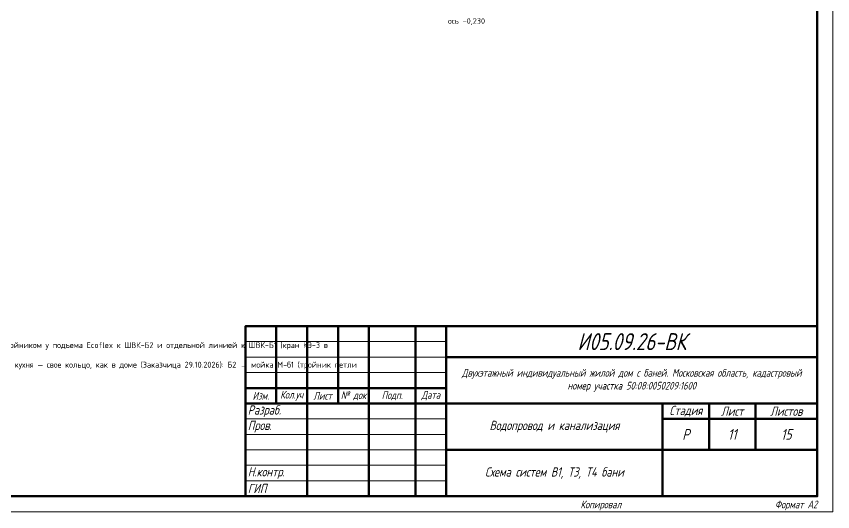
# Paper-space layout 'Лист' of a CAD drawing. Header units: millimetres. Extents: x 0 to 594, y 0 to 420.
# Drawn here: x 329.9 to 594, y 0 to 160.3 of the extents above; entities that cross this region are included whole.
import ezdxf
from ezdxf.enums import TextEntityAlignment as Align

# ---------------------------------------------------------------- set-up
doc = ezdxf.new("R2010")
doc.units = ezdxf.units.MM
for name, color, linetype, lineweight in [('ВК_марки', 7, 'Continuous', 18), ('Рамка', 7, 'Continuous', 50), ('Таблицы', 7, 'Continuous', 18), ('Текст', 7, 'Continuous', 18), ('Тонкие', 8, 'Continuous', 13)]:
    doc.layers.add(name, color=color, linetype=linetype, lineweight=lineweight)
doc.styles.add('GOST', font='isocpeur.ttf', dxfattribs={"width": 0.9})
doc.styles.add('GOST_I', font='isocpeur.ttf', dxfattribs={"width": 0.8})

psp = doc.layouts.new('Лист')

# ---------------------------------------------------------------- linework, layer by layer
at = {"layer": 'Рамка', "lineweight": 50}
for points in [[(20, 5), (589, 5), (589, 415), (20, 415)], [(404, 5), (589, 5), (589, 60), (404, 60)]]:
    psp.add_lwpolyline(points, close=True, dxfattribs=at)
at = {"layer": 'Таблицы', "lineweight": 50}
for p, q in [((414, 35), (414, 60)), ((424, 5), (424, 60)), ((434, 35), (434, 60)), ((444, 5), (444, 60)), ((459, 5), (459, 60)), ((469, 5), (469, 60)), ((469, 50), (589, 50)), ((404, 40), (469, 40)), ((404, 35), (589, 35)), ((539, 5), (539, 35)), ((554, 20), (554, 35)), ((569, 20), (569, 35)), ((539, 30), (589, 30)), ((469, 20), (589, 20))]:
    psp.add_line(p, q, dxfattribs=at)
at = {"layer": 'Таблицы', "lineweight": 18}
for p, q in [((404, 55), (469, 55)), ((404, 50), (469, 50)), ((404, 45), (469, 45)), ((404, 30), (469, 30)), ((404, 25), (469, 25)), ((404, 20), (469, 20)), ((404, 15), (469, 15)), ((404, 10), (469, 10))]:
    psp.add_line(p, q, dxfattribs=at)
at = {"layer": 'Тонкие'}
psp.add_lwpolyline([(0, 0), (594, 0), (594, 420), (0, 420)], close=True, dxfattribs=at)

# ---------------------------------------------------------------- texts
at = {"layer": 'Текст'}
for s, insert, char_height, width, attachment_point, style in [('1. Схема — проекция 3D-модели (фронтальная изометрия). Отметки — оси труб от ±0,000 бани.\\P2. Холодная вода — от КХ-3 дома (25×3,5) по санитарной трубе Ecoflex Quattro 32×4,4 (L ≈ 17 м, ОВ лист 14), в бане — 25×3,5; переходы 25/32 — на концах санитарной трубы. Коллекторы подключены независимо (Заказчица 27.10.2026): В1 — тройником у подъема Ecoflex к ШВК-Б2 и отдельной линией к ШВК-Б1 (кран КЭ-3 в ШВК-Б1), Т3 — тройником у Б2 к каждому.\\P3. Кольца ГВС (П4) — от каждого коллектора: Б2 → ШВК-Б2 (с/у б3) → Т4 → Пс-б1.1 → Пс-б1.2 → Пс-б2 → Н9 → клапан обратный → Б2; Б2 → ШВК-Б1 (ниша в стене помывочной б7) → смеситель душа Д-б1 (тройник петли) → Т4 → Н9 → Б2; кухня — свое кольцо, как в доме (Заказчица 29.10.2026): Б2 → мойка М-б1 (тройник петли с краном под мойкой) → Т4 → Н9 → Б2. Балансировочные и обратные клапаны — на Т4 в шкафу ШВК-Б2 и в шкафу мойки М-б1 (Т4 кухни и Т4 кольца ШВК-Б1 — каждый со своими, тройник после них).\\P4. Группа безопасности 6 бар и мембранный бак РБ-Б2 12 л — на подводе В1 к Б2; сброс ГБ — в воронку К1-ГБ-Б2. ПК-3 — кран незамерзающий, шток 350 мм через стену (лист 14, узел 8).', (28, 58), 1.9, 370, 1, 'GOST'), ('{\\W0.8;\\Q15;Двухэтажный индивидуальный жилой дом с баней. Московская область, кадастровый номер участка 50:08:0050209:1600}', (529, 42.5), 2.5, 116, 5, 'GOST_I'), ('{\\W0.8;\\Q15;Водопровод и канализация}', (504, 27.5), 3, 66, 5, 'GOST_I'), ('{\\W0.8;\\Q15;Схема систем В1, Т3, Т4 бани}', (504, 12.5), 3, 66, 5, 'GOST_I')]:
    psp.add_mtext(s, dxfattribs=dict(at, insert=insert, char_height=char_height, width=width, attachment_point=attachment_point, style=style))
at = {"layer": 'Текст', "style": 'GOST_I'}
for s, insert, char_height, attachment_point in [('{\\W0.8;\\Q15;И05.09.26-ВК}', (529, 55), 5.5, 5), ('{\\W0.8;\\Q15;Изм.}', (409, 37.5), 2.5, 5), ('{\\W0.8;\\Q15;Кол.уч}', (419, 37.5), 2.5, 5), ('{\\W0.8;\\Q15;Лист}', (429, 37.5), 2.5, 5), ('{\\W0.8;\\Q15;№ док}', (439, 37.5), 2.5, 5), ('{\\W0.8;\\Q15;Подп.}', (451.5, 37.5), 2.5, 5), ('{\\W0.8;\\Q15;Дата}', (464, 37.5), 2.5, 5), ('{\\W0.8;\\Q15;Разраб.}', (404.8, 32.5), 3, 4), ('{\\W0.8;\\Q15;}', (424.8, 32.5), 3, 4), ('{\\W0.8;\\Q15;}', (459.6, 32.5), 3, 4), ('{\\W0.8;\\Q15;Стадия}', (546.5, 32.5), 3, 5), ('{\\W0.8;\\Q15;Лист}', (561.5, 32.5), 3, 5), ('{\\W0.8;\\Q15;Листов}', (579, 32.5), 3, 5), ('{\\W0.8;\\Q15;Пров.}', (404.8, 27.5), 3, 4), ('{\\W0.8;\\Q15;}', (424.8, 27.5), 3, 4), ('{\\W0.8;\\Q15;}', (459.6, 27.5), 3, 4), ('{\\W0.8;\\Q15;Р}', (546.5, 25), 3.5, 5), ('{\\W0.8;\\Q15;11}', (561.5, 25), 3.5, 5), ('{\\W0.8;\\Q15;15}', (579, 25), 3.5, 5), ('{\\W0.8;\\Q15;Н.контр.}', (404.8, 12.5), 3, 4), ('{\\W0.8;\\Q15;}', (424.8, 12.5), 3, 4), ('{\\W0.8;\\Q15;}', (459.6, 12.5), 3, 4), ('{\\W0.8;\\Q15;ГИП}', (404.8, 7.5), 3, 4), ('{\\W0.8;\\Q15;}', (424.8, 7.5), 3, 4), ('{\\W0.8;\\Q15;}', (459.6, 7.5), 3, 4), ('{\\W0.8;\\Q15;Копировал}', (519, 2), 2.5, 5), ('{\\W0.8;\\Q15;Формат А2}', (589, 2), 2.5, 6)]:
    psp.add_mtext(s, dxfattribs=dict(at, insert=insert, char_height=char_height, attachment_point=attachment_point))

# ---------------------------------------------------------------- next in the draw order: wipeouts: each hides what was drawn before it
psp.add_wipeout([(468.75, 157.5), (503.83, 157.5), (503.83, 160.15), (468.75, 160.15)])

# ---------------------------------------------------------------- next in the draw order: texts
at = {"layer": 'ВК_марки', "style": 'GOST'}
psp.add_text('ось -0,230', height=1.8, dxfattribs=at).set_placement((469.55, 159.65), align=Align.TOP_LEFT)

doc.saveas('drawing.dxf')
